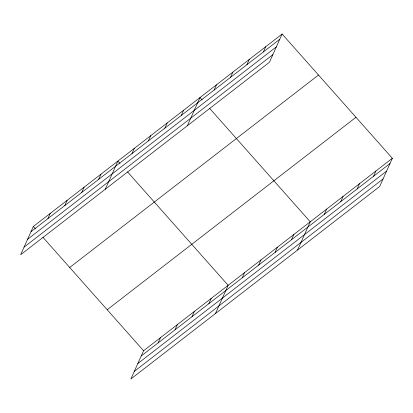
<?xml version="1.0" encoding="UTF-8"?>
<svg xmlns="http://www.w3.org/2000/svg" width="413" height="413" viewBox="0 0 413 413"><rect width="100%" height="100%" fill="white"/><g stroke="black" fill="none" stroke-linecap="round" stroke-linejoin="round"><path stroke-width="0.62" d="M282.12 34.026L33.334 226.484L20.65 254.713L269.436 62.255L282.12 34.026L392.35 158.287L379.666 186.516L130.88 378.974L143.564 350.745L392.35 158.287M47.898 218.637L50.252 213.397M64.815 205.55L67.169 200.31M81.733 192.463L84.087 187.223M98.65 179.376L101.004 174.136M105.238 189.278L117.922 161.049L120.013 163.403M131.99 153.59L134.344 148.344M148.406 140.885L150.766 135.645M164.828 128.185L167.182 122.94M181.25 115.48L183.604 110.24M187.337 125.769L200.021 97.535L202.112 99.894M214.089 90.075L216.443 84.835M230.506 77.376L232.865 72.136M246.928 64.671L249.282 59.431M263.349 51.971L265.704 46.731M158.127 342.898L160.481 337.658M175.045 329.811L177.399 324.572M191.962 316.725L194.316 311.485M208.88 303.638L211.234 298.398M215.462 313.539L228.152 285.311L127.54 171.891M242.214 277.846L244.573 272.606M258.636 265.146L260.99 259.906M275.053 252.446L277.412 247.201M291.475 239.741L293.829 234.501M297.561 250.03L310.251 221.796L209.639 108.376M324.313 214.337L326.673 209.097M340.735 201.637L343.089 196.392M357.152 188.932L359.511 183.692M373.574 176.232L375.928 170.992M30.98 231.724L279.766 39.266M27.573 239.308L276.359 46.855M24.057 247.124L272.843 54.671M69.709 267.49L318.495 75.032M107.189 309.74L355.975 117.282M141.21 355.985L389.996 163.527M137.797 363.569L386.583 171.116M134.287 371.385L383.073 178.932M33.334 226.484L35.425 228.838M42.952 237.325L143.564 350.745"/></g></svg>
